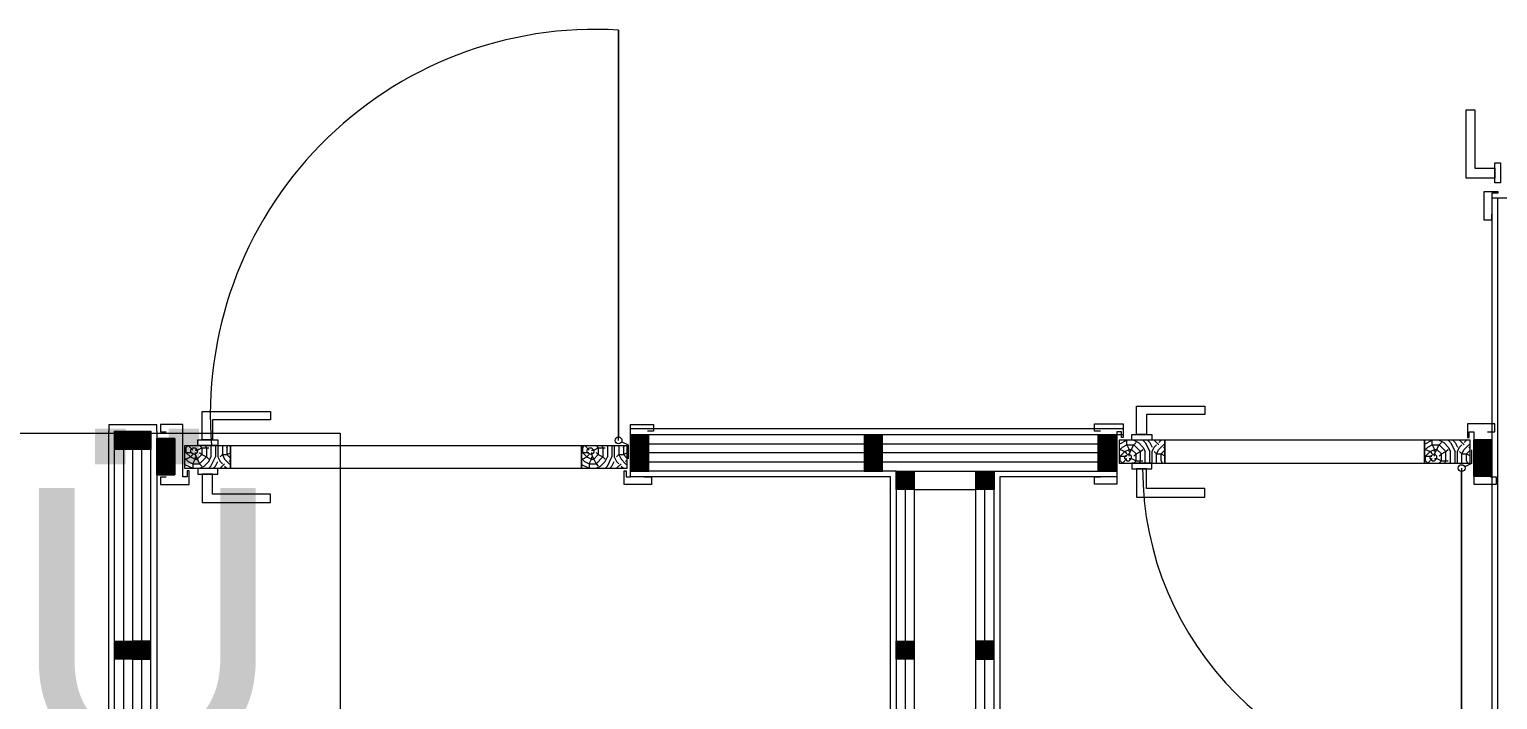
# Model space of a CAD drawing. Extents: x -9058 to 11890, y 0 to 4205.
# Drawn here: x 3387.6 to 3709.8, y 3561.5 to 3708.5 of the extents above; entities that cross this region are included whole.
import ezdxf
from ezdxf.enums import TextEntityAlignment as Align

# ---------------------------------------------------------------- set-up
doc = ezdxf.new("R2010")
doc.units = 0
doc.header["$MEASUREMENT"] = 0
doc.layers.get('0').update_dxf_attribs({"color": 9, "lineweight": 9})
for name, color, linetype, lineweight in [('10', 9, 'Continuous', 9), ('40A', 9, 'Continuous', 9), ('M-TEFRIS2-015', 129, 'Continuous', 9), ('M-TEFRIS2-015 @ 20', 129, 'Continuous', 9)]:
    doc.layers.add(name, color=color, linetype=linetype, lineweight=lineweight)
doc.styles.add('Arial', font='arial.ttf', dxfattribs={"height": 2.5})
doc.styles.add('MuuM_TEXT-STANDART', font='ARIALN.TTF')

# ---------------------------------------------------------------- blocks, each defined once
blk = doc.blocks.new('p-kapı kolu')
for points in [[(2.2, 0), (2.2, -1.25), (-2.2, -1.25), (-2.2, 0), (2.2, 0)], [(1.225, -1.25), (1.225, -7.5), (-13.775, -7.5), (-13.775, -5.625), (-1.025, -5.625), (-1.025, -5.625), (-1.025, -1.25), (1.225, -1.25)]]:
    blk.add_lwpolyline(points)
blk = doc.blocks.new('0a_roomno2')
blk.add_lwpolyline([(30, -16), (0, -16), (0, 0), (30, 0)], close=True)
blk.add_lwpolyline([(0, 0), (30, 0)])
at = {"layer": '40A'}
blk.add_lwpolyline([(0, 0), (30, 0)], dxfattribs=at)
at = {"style": 'Arial'}
blk.add_attdef('ODANO', (0, 1.505), '', height=3, dxfattribs=at)
blk.add_attdef('MEKANADI', text='', height=3, dxfattribs=at).set_placement((0.525, -4.75), align=Align.BOTTOM_LEFT)
at = {"style": 'MuuM_TEXT-STANDART', "width": 0.6}
for tag, p in [('YER01', (15, -7)), ('TAVAN01', (20.625, -7)), ('DUVAR01', (26.25, -7)), ('YER02', (15, -10.375)), ('TAVAN02', (20.625, -10.375)), ('DUVAR02', (26.25, -10.375)), ('YER03', (15, -13.75)), ('TAVAN03', (20.625, -13.75)), ('DUVAR03', (26.25, -13.75))]:
    blk.add_attdef(tag, text='', height=2.25, dxfattribs=at).set_placement(p, align=Align.MIDDLE_CENTER)
at = {"style": 'MuuM_TEXT-STANDART'}
blk.add_attdef('M2', text='', height=2.25, dxfattribs=at).set_placement((1.323, -7.805), align=Align.MIDDLE_LEFT)
at = {"style": 'MuuM_TEXT-STANDART', "width": 0.6}
blk.add_attdef('TEMIZTAVANYUKSEKLIGI', text='', height=2.25, dxfattribs=at).set_placement((2.7, -13.162), align=Align.MIDDLE_LEFT)
blk = doc.blocks.new('*U650')
at = {"layer": 'M-TEFRIS2-015 @ 20'}
ref = blk.add_blockref('0a_roomno2', (2855.81, 3619.96), dxfattribs=dict(at, xscale=20, yscale=20, zscale=20))
ref.add_attrib('MEKANADI', 'YANGIN HOLÜ', dxfattribs={"layer": '0', "height": 60, "style": 'Arial'}).set_placement((2866.31, 3529.96), align=Align.BOTTOM_LEFT)
blk = doc.blocks.new('p-profil-birim')
h = blk.add_hatch(color=255)
h.dxf.hatch_style = 1
h.paths.add_polyline_path([(0, 0), (10, 0), (10, 10), (0, 10)])
blk.add_lwpolyline([(0, 0), (10, 0), (10, 10), (0, 10)], close=True)
at = {"layer": '10'}
for points in [[(0, 10), (10, 10), (10, 0), (0, 0)], [(0, 10), (10, 10), (10, 0), (0, 0)], [(0, 0), (10, 0), (10, 10), (0, 10)], [(0.5, 9.5), (9.5, 9.5), (9.5, 0.5), (0.5, 0.5)]]:
    blk.add_lwpolyline(points, close=True, dxfattribs=at)
blk = doc.blocks.new('prf-10x10')
h = blk.add_hatch(color=255)
h.dxf.hatch_style = 1
h.paths.add_polyline_path([(-5, -5), (5, -5), (5, 5), (-5, 5)])
at = {"layer": '10'}
blk.add_lwpolyline([(-5, -5), (5, -5), (5, 5), (-5, 5)], close=True, dxfattribs=at)

msp = doc.modelspace()

# ---------------------------------------------------------------- hatches: boundary and pattern name
at = {"layer": 'M-TEFRIS2-015'}
h = msp.add_hatch(color=256, dxfattribs=at)
h.dxf.hatch_style = 1
h.paths.add_polyline_path([(3523.56, 3615.62), (3523.56, 3619.62), (3519.56, 3619.62), (3519.56, 3615.62)])
h = msp.add_hatch(color=256, dxfattribs=at)
h.dxf.hatch_style = 1
h.paths.add_polyline_path([(3574.81, 3615.62), (3574.81, 3619.62), (3570.81, 3619.62), (3570.81, 3615.62)])
h = msp.add_hatch(color=256, dxfattribs=at)
h.dxf.hatch_style = 1
h.paths.add_polyline_path([(3626.06, 3615.62), (3626.06, 3619.62), (3622.06, 3619.62), (3622.06, 3615.62)])
h = msp.add_hatch(dxfattribs=at)
h.set_pattern_fill('LOGEND', color=256, scale=10, style=0)
h.set_pattern_definition([(90, (513.46, -95537.097), (10, 10), [3, -7]), (90, (513.96, -95537.097), (10, 10), [3, -7]), (90, (514.96, -95536.597), (10, 10), [2, -8]), (90, (515.96, -95536.097), (10, 10), [1.5, -8.5]), (90, (516.96, -95536.097), (10, 10), [1, -9]), (90, (517.96, -95538.597), (10, 10), [0.5, -2.5, 0.5, -6.5]), (90, (518.46, -95537.097), (10, 10), [0.5, -4, 1.5, -4]), (90, (518.96, -95535.097), (10, 10), [0.5, -0.5, 0.5, -8.5]), (90, (519.46, -95535.597), (10, 10), [0.5, -9.5]), (90, (520.46, -95536.097), (10, 10), [1.5, -8.5]), (90, (521.46, -95536.097), (10, 10), [2, -8]), (90, (522.46, -95536.597), (10, 10), [2.5, -3, 0.5, -4]), (360, (516.46, -95540.597), (10, -10), [0.5, -1, 2.5, -6]), (360, (517.46, -95540.097), (10, -10), [0.5, -0.5, 1.5, -7.5]), (360, (521.46, -95539.597), (10, -10), [1, -9]), (360, (517.46, -95539.097), (10, -10), [2, -3, 0.5, -4.5]), (360, (522.96, -95538.597), (10, -10), [0.5, -9.5]), (360, (517.96, -95538.097), (10, -10), [1.5, -8.5]), (360, (518.46, -95537.097), (10, -10), [1, -9]), (360, (518.46, -95536.097), (10, -10), [0.5, -1.5, 1.5, -6.5]), (360, (518.96, -95535.597), (10, -10), [0.5, -9.5]), (360, (516.96, -95535.097), (10, -10), [1.4, -8.6]), (360, (514.96, -95534.597), (10, -10), [1, -9]), (360, (518.96, -95533.597), (10, -10), [0.5, -9.5]), (360, (518.46, -95532.597), (10, -10), [1.5, -8.5]), (360, (518.46, -95531.597), (10, -10), [1.5, -8.5]), (45, (514.46, -95533.0975), (10, -1e-15), [0.7071, -0.7071, 0.7071, -12.0208356]), (45, (516.96, -95535.0975), (10, -1e-15), [1.4142, -12.7279356]), (45, (521.96, -95539.0975), (10, -1e-15), [1.4142, -12.7279356]), (45, (519.46, -95537.0975), (10, -1e-15), [1.4142, -12.7279356]), (45, (517.46, -95536.5975), (10, -1e-15), [1.4142, -12.7279356]), (45, (515.46, -95533.5975), (10, -1e-15), [1.4142, -12.7279356]), (45, (515.96, -95534.5975), (10, -1e-15), [2.12132, -12.0208156]), (45, (520.46, -95537.5975), (10, -1e-15), [0.7071, -13.4350356]), (45, (521.46, -95538.0975), (10, -1e-15), [0.7071, -13.4350356]), (45, (521.46, -95534.0975), (10, -1e-15), [0.7071, -13.4350356]), (45, (516.46, -95538.0975), (10, -1e-15), [0.7071, -13.4350356]), (45, (519.96, -95532.5975), (10, -1e-15), [0.7071, -13.4350356]), (45, (518.96, -95536.0975), (10, -1e-15), [0.7071, -13.4350356]), (45, (519.96, -95535.0975), (10, -1e-15), [0.7071, -13.4350356]), (315, (517.96, -95535.5975), (-1e-15, -10), [0.7071, -0.7071, 2.12132, -10.6066156]), (315, (517.96, -95534.0975), (-1e-15, -10), [0.7071, -13.4350356]), (315, (514.46, -95534.0975), (-1e-15, -10), [0.7071, -13.4350356]), (315, (516.96, -95536.0975), (-1e-15, -10), [0.7071, -13.4350356]), (315, (518.96, -95534.5975), (-1e-15, -10), [0.7071, -13.4350356]), (315, (516.46, -95537.0975), (-1e-15, -10), [0.7071, -13.4350356]), (315, (516.46, -95533.0975), (-1e-15, -10), [0.7071, -13.4350356]), (315, (513.46, -95540.0975), (-1e-15, -10), [0.7071, -13.4350356]), (315, (513.96, -95539.5975), (-1e-15, -10), [1.4142, -12.7279356]), (315, (514.46, -95539.0975), (-1e-15, -10), [1.4142, -12.7279356]), (315, (514.46, -95538.0975), (-1e-15, -10), [1.4142, -12.7279356]), (315, (515.46, -95537.5975), (-1e-15, -10), [1.4142, -12.7279356]), (315, (519.46, -95533.5975), (-1e-15, -10), [1.4142, -12.7279356]), (315, (514.46, -95531.5975), (-1e-15, -10), [1.4142, -12.7279356]), (315, (522.46, -95531.0975), (-1e-15, -10), [1.4142, -12.7279356]), (315, (521.46, -95531.0975), (-1e-15, -10), [1.4142, -12.7279356]), (315, (520.96, -95532.0975), (-1e-15, -10), [1.4142, -12.7279356]), (315, (520.96, -95539.0975), (-1e-15, -10), [2.12132, -12.0208156]), (315, (519.96, -95532.5975), (-1e-15, -10), [2.12132, -12.0208156]), (63.434949, (522.96, -95538.0975), (4e-09, 10), [1.118, -21.2426798]), (63.434949, (517.96, -95538.0975), (4e-09, 10), [1.118, -21.2426798]), (63.434949, (520.96, -95537.0975), (4e-09, 10), [1.118, -21.2426798]), (63.434949, (513.96, -95534.0975), (4e-09, 10), [1.118, -21.2426798]), (63.434949, (514.96, -95534.5975), (4e-09, 10), [1.118, -21.2426798]), (63.434949, (516.96, -95537.5975), (4e-09, 10), [1.118, -21.2426798]), (63.434949, (521.96, -95537.5975), (4e-09, 10), [1.118, -21.2426798]), (63.434949, (518.96, -95534.5975), (4e-09, 10), [2.236, -20.1246798]), (26.565051, (520.46, -95534.5975), (10, 5e-10), [1.118, -21.2426798]), (26.565051, (517.46, -95533.0975), (10, 5e-10), [1.118, -21.2426798]), (26.565051, (519.46, -95538.0975), (10, 5e-10), [1.118, -21.2426798]), (26.565051, (519.96, -95540.0975), (10, 5e-10), [1.118, -21.2426798]), (26.565051, (517.96, -95534.0975), (10, 5e-10), [1.118, -21.2426798]), (26.565051, (517.96, -95535.0975), (10, 5e-10), [1.118, -21.2426798]), (26.565051, (519.46, -95539.0975), (10, 5e-10), [2.236, -20.1246798]), (26.565051, (515.96, -95531.5975), (10, 5e-10), [2.236, -20.1246798]), (26.565051, (516.46, -95532.5975), (10, 5e-10), [2.236, -20.1246798]), (333.434949, (514.96, -95540.5975), (10, -4e-09), [1.118, -21.2426798]), (333.434949, (520.46, -95540.5975), (10, -4e-09), [1.118, -21.2426798]), (333.434949, (513.46, -95538.5975), (10, -4e-09), [1.118, -21.2426798]), (333.434949, (522.46, -95539.5975), (10, -4e-09), [1.118, -21.2426798]), (333.434949, (516.46, -95538.5975), (10, -4e-09), [1.118, -21.2426798]), (333.434949, (517.46, -95536.5975), (10, -4e-09), [1.118, -21.2426798]), (333.434949, (519.46, -95535.5975), (10, -4e-09), [1.118, -21.2426798]), (333.434949, (515.46, -95540.0975), (10.0000016, 3.21e-06), [1.118, -21.2426798]), (333.434949, (516.96, -95537.5975), (10, -4e-09), [1.118, -21.2426798]), (333.434949, (515.96, -95534.5975), (10, -4e-09), [1.118, -21.2426798]), (333.434949, (516.96, -95533.5975), (10, -4e-09), [1.118, -21.2426798]), (333.434949, (519.96, -95531.5975), (10, -4e-09), [1.118, -21.2426798]), (333.434949, (522.96, -95539.0975), (10, -4e-09), [1.118, -21.2426798]), (333.434949, (522.46, -95540.5975), (10, -4e-09), [2.236, -20.1246798]), (333.434949, (515.46, -95539.0975), (10, -4e-09), [2.236, -20.1246798]), (296.565051, (513.96, -95540.5975), (5e-10, -10), [1.118, -21.2426798]), (296.565051, (513.46, -95532.0975), (5e-10, -10), [1.118, -21.2426798]), (296.565051, (518.46, -95532.5975), (5e-10, -10), [1.118, -21.2426798]), (296.565051, (514.96, -95536.5975), (5e-10, -10), [1.118, -21.2426798]), (296.565051, (513.96, -95537.0975), (5e-10, -10), [1.118, -21.2426798]), (296.565051, (515.96, -95536.0975), (5e-10, -10), [1.118, -21.2426798]), (296.565051, (521.96, -95533.0975), (5e-10, -10), [1.118, -21.2426798]), (296.565051, (522.46, -95532.0975), (5e-10, -10), [2.236, -20.1246798])])
h.paths.add_polyline_path([(3636.76, 3618.41), (3636.76, 3613.41), (3626.76, 3613.41), (3626.76, 3618.41)])
h = msp.add_hatch(dxfattribs=at)
h.set_pattern_fill('LOGEND', color=256, scale=10, style=0)
h.set_pattern_definition([(90, (590.46, -95547.097), (10, 10), [3, -7]), (90, (590.96, -95547.097), (10, 10), [3, -7]), (90, (591.96, -95546.597), (10, 10), [2, -8]), (90, (592.96, -95546.097), (10, 10), [1.5, -8.5]), (90, (593.96, -95546.097), (10, 10), [1, -9]), (90, (594.96, -95548.597), (10, 10), [0.5, -2.5, 0.5, -6.5]), (90, (595.46, -95547.097), (10, 10), [0.5, -4, 1.5, -4]), (90, (595.96, -95545.097), (10, 10), [0.5, -0.5, 0.5, -8.5]), (90, (596.46, -95545.597), (10, 10), [0.5, -9.5]), (90, (597.46, -95546.097), (10, 10), [1.5, -8.5]), (90, (598.46, -95546.097), (10, 10), [2, -8]), (90, (599.46, -95546.597), (10, 10), [2.5, -3, 0.5, -4]), (360, (593.46, -95550.597), (10, -10), [0.5, -1, 2.5, -6]), (360, (594.46, -95550.097), (10, -10), [0.5, -0.5, 1.5, -7.5]), (360, (598.46, -95549.597), (10, -10), [1, -9]), (360, (594.46, -95549.097), (10, -10), [2, -3, 0.5, -4.5]), (360, (599.96, -95548.597), (10, -10), [0.5, -9.5]), (360, (594.96, -95548.097), (10, -10), [1.5, -8.5]), (360, (595.46, -95547.097), (10, -10), [1, -9]), (360, (595.46, -95546.097), (10, -10), [0.5, -1.5, 1.5, -6.5]), (360, (595.96, -95545.597), (10, -10), [0.5, -9.5]), (360, (593.96, -95545.097), (10, -10), [1.4, -8.6]), (360, (591.96, -95544.597), (10, -10), [1, -9]), (360, (595.96, -95543.597), (10, -10), [0.5, -9.5]), (360, (595.46, -95542.597), (10, -10), [1.5, -8.5]), (360, (595.46, -95541.597), (10, -10), [1.5, -8.5]), (45, (591.46, -95543.0975), (10, -1e-15), [0.7071, -0.7071, 0.7071, -12.0208356]), (45, (593.96, -95545.0975), (10, -1e-15), [1.4142, -12.7279356]), (45, (598.96, -95549.0975), (10, -1e-15), [1.4142, -12.7279356]), (45, (596.46, -95547.0975), (10, -1e-15), [1.4142, -12.7279356]), (45, (594.46, -95546.5975), (10, -1e-15), [1.4142, -12.7279356]), (45, (592.46, -95543.5975), (10, -1e-15), [1.4142, -12.7279356]), (45, (592.96, -95544.5975), (10, -1e-15), [2.12132, -12.0208156]), (45, (597.46, -95547.5975), (10, -1e-15), [0.7071, -13.4350356]), (45, (598.46, -95548.0975), (10, -1e-15), [0.7071, -13.4350356]), (45, (598.46, -95544.0975), (10, -1e-15), [0.7071, -13.4350356]), (45, (593.46, -95548.0975), (10, -1e-15), [0.7071, -13.4350356]), (45, (596.96, -95542.5975), (10, -1e-15), [0.7071, -13.4350356]), (45, (595.96, -95546.0975), (10, -1e-15), [0.7071, -13.4350356]), (45, (596.96, -95545.0975), (10, -1e-15), [0.7071, -13.4350356]), (315, (594.96, -95545.5975), (-1e-15, -10), [0.7071, -0.7071, 2.12132, -10.6066156]), (315, (594.96, -95544.0975), (-1e-15, -10), [0.7071, -13.4350356]), (315, (591.46, -95544.0975), (-1e-15, -10), [0.7071, -13.4350356]), (315, (593.96, -95546.0975), (-1e-15, -10), [0.7071, -13.4350356]), (315, (595.96, -95544.5975), (-1e-15, -10), [0.7071, -13.4350356]), (315, (593.46, -95547.0975), (-1e-15, -10), [0.7071, -13.4350356]), (315, (593.46, -95543.0975), (-1e-15, -10), [0.7071, -13.4350356]), (315, (590.46, -95550.0975), (-1e-15, -10), [0.7071, -13.4350356]), (315, (590.96, -95549.5975), (-1e-15, -10), [1.4142, -12.7279356]), (315, (591.46, -95549.0975), (-1e-15, -10), [1.4142, -12.7279356]), (315, (591.46, -95548.0975), (-1e-15, -10), [1.4142, -12.7279356]), (315, (592.46, -95547.5975), (-1e-15, -10), [1.4142, -12.7279356]), (315, (596.46, -95543.5975), (-1e-15, -10), [1.4142, -12.7279356]), (315, (591.46, -95541.5975), (-1e-15, -10), [1.4142, -12.7279356]), (315, (599.46, -95541.0975), (-1e-15, -10), [1.4142, -12.7279356]), (315, (598.46, -95541.0975), (-1e-15, -10), [1.4142, -12.7279356]), (315, (597.96, -95542.0975), (-1e-15, -10), [1.4142, -12.7279356]), (315, (597.96, -95549.0975), (-1e-15, -10), [2.12132, -12.0208156]), (315, (596.96, -95542.5975), (-1e-15, -10), [2.12132, -12.0208156]), (63.434949, (599.96, -95548.0975), (4e-09, 10), [1.118, -21.2426798]), (63.434949, (594.96, -95548.0975), (4e-09, 10), [1.118, -21.2426798]), (63.434949, (597.96, -95547.0975), (4e-09, 10), [1.118, -21.2426798]), (63.434949, (590.96, -95544.0975), (4e-09, 10), [1.118, -21.2426798]), (63.434949, (591.96, -95544.5975), (4e-09, 10), [1.118, -21.2426798]), (63.434949, (593.96, -95547.5975), (4e-09, 10), [1.118, -21.2426798]), (63.434949, (598.96, -95547.5975), (4e-09, 10), [1.118, -21.2426798]), (63.434949, (595.96, -95544.5975), (4e-09, 10), [2.236, -20.1246798]), (26.565051, (597.46, -95544.5975), (10, 5e-10), [1.118, -21.2426798]), (26.565051, (594.46, -95543.0975), (10, 5e-10), [1.118, -21.2426798]), (26.565051, (596.46, -95548.0975), (10, 5e-10), [1.118, -21.2426798]), (26.565051, (596.96, -95550.0975), (10, 5e-10), [1.118, -21.2426798]), (26.565051, (594.96, -95544.0975), (10, 5e-10), [1.118, -21.2426798]), (26.565051, (594.96, -95545.0975), (10, 5e-10), [1.118, -21.2426798]), (26.565051, (596.46, -95549.0975), (10, 5e-10), [2.236, -20.1246798]), (26.565051, (592.96, -95541.5975), (10, 5e-10), [2.236, -20.1246798]), (26.565051, (593.46, -95542.5975), (10, 5e-10), [2.236, -20.1246798]), (333.434949, (591.96, -95550.5975), (10, -4e-09), [1.118, -21.2426798]), (333.434949, (597.46, -95550.5975), (10, -4e-09), [1.118, -21.2426798]), (333.434949, (590.46, -95548.5975), (10, -4e-09), [1.118, -21.2426798]), (333.434949, (599.46, -95549.5975), (10, -4e-09), [1.118, -21.2426798]), (333.434949, (593.46, -95548.5975), (10, -4e-09), [1.118, -21.2426798]), (333.434949, (594.46, -95546.5975), (10, -4e-09), [1.118, -21.2426798]), (333.434949, (596.46, -95545.5975), (10, -4e-09), [1.118, -21.2426798]), (333.434949, (592.46, -95550.0975), (10.0000016, 3.21e-06), [1.118, -21.2426798]), (333.434949, (593.96, -95547.5975), (10, -4e-09), [1.118, -21.2426798]), (333.434949, (592.96, -95544.5975), (10, -4e-09), [1.118, -21.2426798]), (333.434949, (593.96, -95543.5975), (10, -4e-09), [1.118, -21.2426798]), (333.434949, (596.96, -95541.5975), (10, -4e-09), [1.118, -21.2426798]), (333.434949, (599.96, -95549.0975), (10, -4e-09), [1.118, -21.2426798]), (333.434949, (599.46, -95550.5975), (10, -4e-09), [2.236, -20.1246798]), (333.434949, (592.46, -95549.0975), (10, -4e-09), [2.236, -20.1246798]), (296.565051, (590.96, -95550.5975), (5e-10, -10), [1.118, -21.2426798]), (296.565051, (590.46, -95542.0975), (5e-10, -10), [1.118, -21.2426798]), (296.565051, (595.46, -95542.5975), (5e-10, -10), [1.118, -21.2426798]), (296.565051, (591.96, -95546.5975), (5e-10, -10), [1.118, -21.2426798]), (296.565051, (590.96, -95547.0975), (5e-10, -10), [1.118, -21.2426798]), (296.565051, (592.96, -95546.0975), (5e-10, -10), [1.118, -21.2426798]), (296.565051, (598.96, -95543.0975), (5e-10, -10), [1.118, -21.2426798]), (296.565051, (599.46, -95542.0975), (5e-10, -10), [2.236, -20.1246798])])
h.paths.add_polyline_path([(3703.76, 3618.41), (3703.76, 3613.41), (3693.76, 3613.41), (3693.76, 3618.41)])
h = msp.add_hatch(color=256, dxfattribs=at)
h.dxf.hatch_style = 1
h.paths.add_polyline_path([(3704.56, 3618.52), (3704.56, 3614.52), (3708.56, 3614.52), (3708.56, 3618.52)])
h = msp.add_hatch(dxfattribs=at)
h.set_pattern_fill('LOGEND', color=256, scale=10, angle=-90, style=0)
h.set_pattern_definition([(270, (318.46, 102777.744), (10, -10), [3, -7]), (270, (318.96, 102777.744), (10, -10), [3, -7]), (270, (319.96, 102777.244), (10, -10), [2, -8]), (270, (320.96, 102776.744), (10, -10), [1.5, -8.5]), (270, (321.96, 102776.744), (10, -10), [1, -9]), (270, (322.96, 102779.244), (10, -10), [0.5, -2.5, 0.5, -6.5]), (270, (323.46, 102777.744), (10, -10), [0.5, -4, 1.5, -4]), (270, (323.96, 102775.744), (10, -10), [0.5, -0.5, 0.5, -8.5]), (270, (324.46, 102776.244), (10, -10), [0.5, -9.5]), (270, (325.46, 102776.744), (10, -10), [1.5, -8.5]), (270, (326.46, 102776.744), (10, -10), [2, -8]), (270, (327.46, 102777.244), (10, -10), [2.5, -3, 0.5, -4]), (360, (321.46, 102781.244), (10, 10), [0.5, -1, 2.5, -6]), (360, (322.46, 102780.744), (10, 10), [0.5, -0.5, 1.5, -7.5]), (360, (326.46, 102780.244), (10, 10), [1, -9]), (360, (322.46, 102779.744), (10, 10), [2, -3, 0.5, -4.5]), (360, (327.96, 102779.244), (10, 10), [0.5, -9.5]), (360, (322.96, 102778.744), (10, 10), [1.5, -8.5]), (360, (323.46, 102777.744), (10, 10), [1, -9]), (360, (323.46, 102776.744), (10, 10), [0.5, -1.5, 1.5, -6.5]), (360, (323.96, 102776.244), (10, 10), [0.5, -9.5]), (360, (321.96, 102775.744), (10, 10), [1.4, -8.6]), (360, (319.96, 102775.244), (10, 10), [1, -9]), (360, (323.96, 102774.244), (10, 10), [0.5, -9.5]), (360, (323.46, 102773.244), (10, 10), [1.5, -8.5]), (360, (323.46, 102772.244), (10, 10), [1.5, -8.5]), (315, (319.46, 102773.744), (10, -3e-15), [0.7071, -0.7071, 0.7071, -12.0208356]), (315, (321.96, 102775.744), (10, -3e-15), [1.4142, -12.7279356]), (315, (326.96, 102779.744), (10, -3e-15), [1.4142, -12.7279356]), (315, (324.46, 102777.744), (10, -3e-15), [1.4142, -12.7279356]), (315, (322.46, 102777.244), (10, -3e-15), [1.4142, -12.7279356]), (315, (320.46, 102774.244), (10, -3e-15), [1.4142, -12.7279356]), (315, (320.96, 102775.244), (10, -3e-15), [2.12132, -12.0208156]), (315, (325.46, 102778.244), (10, -3e-15), [0.7071, -13.4350356]), (315, (326.46, 102778.744), (10, -3e-15), [0.7071, -13.4350356]), (315, (326.46, 102774.744), (10, -3e-15), [0.7071, -13.4350356]), (315, (321.46, 102778.744), (10, -3e-15), [0.7071, -13.4350356]), (315, (324.96, 102773.244), (10, -3e-15), [0.7071, -13.4350356]), (315, (323.96, 102776.744), (10, -3e-15), [0.7071, -13.4350356]), (315, (324.96, 102775.744), (10, -3e-15), [0.7071, -13.4350356]), (45, (322.96, 102776.244), (3e-15, 10), [0.7071, -0.7071, 2.12132, -10.6066156]), (45, (322.96, 102774.744), (3e-15, 10), [0.7071, -13.4350356]), (45, (319.46, 102774.744), (3e-15, 10), [0.7071, -13.4350356]), (45, (321.96, 102776.744), (3e-15, 10), [0.7071, -13.4350356]), (45, (323.96, 102775.244), (3e-15, 10), [0.7071, -13.4350356]), (45, (321.46, 102777.744), (3e-15, 10), [0.7071, -13.4350356]), (45, (321.46, 102773.744), (3e-15, 10), [0.7071, -13.4350356]), (45, (318.46, 102780.744), (3e-15, 10), [0.7071, -13.4350356]), (45, (318.96, 102780.244), (3e-15, 10), [1.4142, -12.7279356]), (45, (319.46, 102779.744), (3e-15, 10), [1.4142, -12.7279356]), (45, (319.46, 102778.744), (3e-15, 10), [1.4142, -12.7279356]), (45, (320.46, 102778.244), (3e-15, 10), [1.4142, -12.7279356]), (45, (324.46, 102774.244), (3e-15, 10), [1.4142, -12.7279356]), (45, (319.46, 102772.244), (3e-15, 10), [1.4142, -12.7279356]), (45, (327.46, 102771.744), (3e-15, 10), [1.4142, -12.7279356]), (45, (326.46, 102771.744), (3e-15, 10), [1.4142, -12.7279356]), (45, (325.96, 102772.744), (3e-15, 10), [1.4142, -12.7279356]), (45, (325.96, 102779.744), (3e-15, 10), [2.12132, -12.0208156]), (45, (324.96, 102773.244), (3e-15, 10), [2.12132, -12.0208156]), (296.565051, (327.96, 102778.7437), (4e-09, -10), [1.118, -21.2426798]), (296.565051, (322.96, 102778.7437), (4e-09, -10), [1.118, -21.2426798]), (296.565051, (325.96, 102777.7437), (4e-09, -10), [1.118, -21.2426798]), (296.565051, (318.96, 102774.7437), (4e-09, -10), [1.118, -21.2426798]), (296.565051, (319.96, 102775.2437), (4e-09, -10), [1.118, -21.2426798]), (296.565051, (321.96, 102778.2437), (4e-09, -10), [1.118, -21.2426798]), (296.565051, (326.96, 102778.2437), (4e-09, -10), [1.118, -21.2426798]), (296.565051, (323.96, 102775.2437), (4e-09, -10), [2.236, -20.1246798]), (333.434949, (325.46, 102775.2437), (10, -5e-10), [1.118, -21.2426798]), (333.434949, (322.46, 102773.7437), (10, -5e-10), [1.118, -21.2426798]), (333.434949, (324.46, 102778.7437), (10, -5e-10), [1.118, -21.2426798]), (333.434949, (324.96, 102780.7437), (10, -5e-10), [1.118, -21.2426798]), (333.434949, (322.96, 102774.7437), (10, -5e-10), [1.118, -21.2426798]), (333.434949, (322.96, 102775.7437), (10, -5e-10), [1.118, -21.2426798]), (333.434949, (324.46, 102779.7437), (10, -5e-10), [2.236, -20.1246798]), (333.434949, (320.96, 102772.2437), (10, -5e-10), [2.236, -20.1246798]), (333.434949, (321.46, 102773.2437), (10, -5e-10), [2.236, -20.1246798]), (26.565051, (319.96, 102781.2437), (10, 4e-09), [1.118, -21.2426798]), (26.565051, (325.46, 102781.2437), (10, 4e-09), [1.118, -21.2426798]), (26.565051, (318.46, 102779.2437), (10, 4e-09), [1.118, -21.2426798]), (26.565051, (327.46, 102780.2437), (10, 4e-09), [1.118, -21.2426798]), (26.565051, (321.46, 102779.2437), (10, 4e-09), [1.118, -21.2426798]), (26.565051, (322.46, 102777.2437), (10, 4e-09), [1.118, -21.2426798]), (26.565051, (324.46, 102776.2437), (10, 4e-09), [1.118, -21.2426798]), (26.565051, (320.46, 102780.7437), (10.0000016, -3.21e-06), [1.118, -21.2426798]), (26.565051, (321.96, 102778.2437), (10, 4e-09), [1.118, -21.2426798]), (26.565051, (320.96, 102775.2437), (10, 4e-09), [1.118, -21.2426798]), (26.565051, (321.96, 102774.2437), (10, 4e-09), [1.118, -21.2426798]), (26.565051, (324.96, 102772.2437), (10, 4e-09), [1.118, -21.2426798]), (26.565051, (327.96, 102779.7437), (10, 4e-09), [1.118, -21.2426798]), (26.565051, (327.46, 102781.2437), (10, 4e-09), [2.236, -20.1246798]), (26.565051, (320.46, 102779.7437), (10, 4e-09), [2.236, -20.1246798]), (63.434949, (318.96, 102781.2437), (5e-10, 10), [1.118, -21.2426798]), (63.434949, (318.46, 102772.7437), (5e-10, 10), [1.118, -21.2426798]), (63.434949, (323.46, 102773.2437), (5e-10, 10), [1.118, -21.2426798]), (63.434949, (319.96, 102777.2437), (5e-10, 10), [1.118, -21.2426798]), (63.434949, (318.96, 102777.7437), (5e-10, 10), [1.118, -21.2426798]), (63.434949, (320.96, 102776.7437), (5e-10, 10), [1.118, -21.2426798]), (63.434949, (326.96, 102773.7437), (5e-10, 10), [1.118, -21.2426798]), (63.434949, (327.46, 102772.7437), (5e-10, 10), [2.236, -20.1246798])])
h.paths.add_polyline_path([(3431.76, 3612.23), (3431.76, 3617.23), (3421.76, 3617.23), (3421.76, 3612.23)])
h = msp.add_hatch(dxfattribs=at)
h.set_pattern_fill('LOGEND', color=256, scale=10, angle=-90, style=0)
h.set_pattern_definition([(270, (405.46, 102777.744), (10, -10), [3, -7]), (270, (405.96, 102777.744), (10, -10), [3, -7]), (270, (406.96, 102777.244), (10, -10), [2, -8]), (270, (407.96, 102776.744), (10, -10), [1.5, -8.5]), (270, (408.96, 102776.744), (10, -10), [1, -9]), (270, (409.96, 102779.244), (10, -10), [0.5, -2.5, 0.5, -6.5]), (270, (410.46, 102777.744), (10, -10), [0.5, -4, 1.5, -4]), (270, (410.96, 102775.744), (10, -10), [0.5, -0.5, 0.5, -8.5]), (270, (411.46, 102776.244), (10, -10), [0.5, -9.5]), (270, (412.46, 102776.744), (10, -10), [1.5, -8.5]), (270, (413.46, 102776.744), (10, -10), [2, -8]), (270, (414.46, 102777.244), (10, -10), [2.5, -3, 0.5, -4]), (360, (408.46, 102781.244), (10, 10), [0.5, -1, 2.5, -6]), (360, (409.46, 102780.744), (10, 10), [0.5, -0.5, 1.5, -7.5]), (360, (413.46, 102780.244), (10, 10), [1, -9]), (360, (409.46, 102779.744), (10, 10), [2, -3, 0.5, -4.5]), (360, (414.96, 102779.244), (10, 10), [0.5, -9.5]), (360, (409.96, 102778.744), (10, 10), [1.5, -8.5]), (360, (410.46, 102777.744), (10, 10), [1, -9]), (360, (410.46, 102776.744), (10, 10), [0.5, -1.5, 1.5, -6.5]), (360, (410.96, 102776.244), (10, 10), [0.5, -9.5]), (360, (408.96, 102775.744), (10, 10), [1.4, -8.6]), (360, (406.96, 102775.244), (10, 10), [1, -9]), (360, (410.96, 102774.244), (10, 10), [0.5, -9.5]), (360, (410.46, 102773.244), (10, 10), [1.5, -8.5]), (360, (410.46, 102772.244), (10, 10), [1.5, -8.5]), (315, (406.46, 102773.744), (10, -3e-15), [0.7071, -0.7071, 0.7071, -12.0208356]), (315, (408.96, 102775.744), (10, -3e-15), [1.4142, -12.7279356]), (315, (413.96, 102779.744), (10, -3e-15), [1.4142, -12.7279356]), (315, (411.46, 102777.744), (10, -3e-15), [1.4142, -12.7279356]), (315, (409.46, 102777.244), (10, -3e-15), [1.4142, -12.7279356]), (315, (407.46, 102774.244), (10, -3e-15), [1.4142, -12.7279356]), (315, (407.96, 102775.244), (10, -3e-15), [2.12132, -12.0208156]), (315, (412.46, 102778.244), (10, -3e-15), [0.7071, -13.4350356]), (315, (413.46, 102778.744), (10, -3e-15), [0.7071, -13.4350356]), (315, (413.46, 102774.744), (10, -3e-15), [0.7071, -13.4350356]), (315, (408.46, 102778.744), (10, -3e-15), [0.7071, -13.4350356]), (315, (411.96, 102773.244), (10, -3e-15), [0.7071, -13.4350356]), (315, (410.96, 102776.744), (10, -3e-15), [0.7071, -13.4350356]), (315, (411.96, 102775.744), (10, -3e-15), [0.7071, -13.4350356]), (45, (409.96, 102776.244), (3e-15, 10), [0.7071, -0.7071, 2.12132, -10.6066156]), (45, (409.96, 102774.744), (3e-15, 10), [0.7071, -13.4350356]), (45, (406.46, 102774.744), (3e-15, 10), [0.7071, -13.4350356]), (45, (408.96, 102776.744), (3e-15, 10), [0.7071, -13.4350356]), (45, (410.96, 102775.244), (3e-15, 10), [0.7071, -13.4350356]), (45, (408.46, 102777.744), (3e-15, 10), [0.7071, -13.4350356]), (45, (408.46, 102773.744), (3e-15, 10), [0.7071, -13.4350356]), (45, (405.46, 102780.744), (3e-15, 10), [0.7071, -13.4350356]), (45, (405.96, 102780.244), (3e-15, 10), [1.4142, -12.7279356]), (45, (406.46, 102779.744), (3e-15, 10), [1.4142, -12.7279356]), (45, (406.46, 102778.744), (3e-15, 10), [1.4142, -12.7279356]), (45, (407.46, 102778.244), (3e-15, 10), [1.4142, -12.7279356]), (45, (411.46, 102774.244), (3e-15, 10), [1.4142, -12.7279356]), (45, (406.46, 102772.244), (3e-15, 10), [1.4142, -12.7279356]), (45, (414.46, 102771.744), (3e-15, 10), [1.4142, -12.7279356]), (45, (413.46, 102771.744), (3e-15, 10), [1.4142, -12.7279356]), (45, (412.96, 102772.744), (3e-15, 10), [1.4142, -12.7279356]), (45, (412.96, 102779.744), (3e-15, 10), [2.12132, -12.0208156]), (45, (411.96, 102773.244), (3e-15, 10), [2.12132, -12.0208156]), (296.565051, (414.96, 102778.7437), (4e-09, -10), [1.118, -21.2426798]), (296.565051, (409.96, 102778.7437), (4e-09, -10), [1.118, -21.2426798]), (296.565051, (412.96, 102777.7437), (4e-09, -10), [1.118, -21.2426798]), (296.565051, (405.96, 102774.7437), (4e-09, -10), [1.118, -21.2426798]), (296.565051, (406.96, 102775.2437), (4e-09, -10), [1.118, -21.2426798]), (296.565051, (408.96, 102778.2437), (4e-09, -10), [1.118, -21.2426798]), (296.565051, (413.96, 102778.2437), (4e-09, -10), [1.118, -21.2426798]), (296.565051, (410.96, 102775.2437), (4e-09, -10), [2.236, -20.1246798]), (333.434949, (412.46, 102775.2437), (10, -5e-10), [1.118, -21.2426798]), (333.434949, (409.46, 102773.7437), (10, -5e-10), [1.118, -21.2426798]), (333.434949, (411.46, 102778.7437), (10, -5e-10), [1.118, -21.2426798]), (333.434949, (411.96, 102780.7437), (10, -5e-10), [1.118, -21.2426798]), (333.434949, (409.96, 102774.7437), (10, -5e-10), [1.118, -21.2426798]), (333.434949, (409.96, 102775.7437), (10, -5e-10), [1.118, -21.2426798]), (333.434949, (411.46, 102779.7437), (10, -5e-10), [2.236, -20.1246798]), (333.434949, (407.96, 102772.2437), (10, -5e-10), [2.236, -20.1246798]), (333.434949, (408.46, 102773.2437), (10, -5e-10), [2.236, -20.1246798]), (26.565051, (406.96, 102781.2437), (10, 4e-09), [1.118, -21.2426798]), (26.565051, (412.46, 102781.2437), (10, 4e-09), [1.118, -21.2426798]), (26.565051, (405.46, 102779.2437), (10, 4e-09), [1.118, -21.2426798]), (26.565051, (414.46, 102780.2437), (10, 4e-09), [1.118, -21.2426798]), (26.565051, (408.46, 102779.2437), (10, 4e-09), [1.118, -21.2426798]), (26.565051, (409.46, 102777.2437), (10, 4e-09), [1.118, -21.2426798]), (26.565051, (411.46, 102776.2437), (10, 4e-09), [1.118, -21.2426798]), (26.565051, (407.46, 102780.7437), (10.0000016, -3.21e-06), [1.118, -21.2426798]), (26.565051, (408.96, 102778.2437), (10, 4e-09), [1.118, -21.2426798]), (26.565051, (407.96, 102775.2437), (10, 4e-09), [1.118, -21.2426798]), (26.565051, (408.96, 102774.2437), (10, 4e-09), [1.118, -21.2426798]), (26.565051, (411.96, 102772.2437), (10, 4e-09), [1.118, -21.2426798]), (26.565051, (414.96, 102779.7437), (10, 4e-09), [1.118, -21.2426798]), (26.565051, (414.46, 102781.2437), (10, 4e-09), [2.236, -20.1246798]), (26.565051, (407.46, 102779.7437), (10, 4e-09), [2.236, -20.1246798]), (63.434949, (405.96, 102781.2437), (5e-10, 10), [1.118, -21.2426798]), (63.434949, (405.46, 102772.7437), (5e-10, 10), [1.118, -21.2426798]), (63.434949, (410.46, 102773.2437), (5e-10, 10), [1.118, -21.2426798]), (63.434949, (406.96, 102777.2437), (5e-10, 10), [1.118, -21.2426798]), (63.434949, (405.96, 102777.7437), (5e-10, 10), [1.118, -21.2426798]), (63.434949, (407.96, 102776.7437), (5e-10, 10), [1.118, -21.2426798]), (63.434949, (413.96, 102773.7437), (5e-10, 10), [1.118, -21.2426798]), (63.434949, (414.46, 102772.7437), (5e-10, 10), [2.236, -20.1246798])])
h.paths.add_polyline_path([(3518.76, 3612.23), (3518.76, 3617.23), (3508.76, 3617.23), (3508.76, 3612.23)])
h = msp.add_hatch(color=256, dxfattribs=at)
h.dxf.hatch_style = 1
h.paths.add_polyline_path([(3523.56, 3611.62), (3523.56, 3615.62), (3519.56, 3615.62), (3519.56, 3611.62)])
h = msp.add_hatch(color=256, dxfattribs=at)
h.dxf.hatch_style = 1
h.paths.add_polyline_path([(3574.81, 3611.62), (3574.81, 3615.62), (3570.81, 3615.62), (3570.81, 3611.62)])
h = msp.add_hatch(color=256, dxfattribs=at)
h.dxf.hatch_style = 1
h.paths.add_polyline_path([(3626.06, 3611.62), (3626.06, 3615.62), (3622.06, 3615.62), (3622.06, 3611.62)])
h = msp.add_hatch(color=256, dxfattribs=at)
h.dxf.hatch_style = 1
h.paths.add_polyline_path([(3704.56, 3614.52), (3704.56, 3610.52), (3708.56, 3610.52), (3708.56, 3614.52)])
h = msp.add_hatch(color=256, dxfattribs=at)
h.dxf.hatch_style = 1
h.paths.add_polyline_path([(3581.81, 3607.62), (3577.81, 3607.62), (3577.81, 3611.62), (3581.81, 3611.62)])
h = msp.add_hatch(color=256, dxfattribs=at)
h.dxf.hatch_style = 1
h.paths.add_polyline_path([(3599.31, 3607.62), (3595.31, 3607.62), (3595.31, 3611.62), (3599.31, 3611.62)])
h = msp.add_hatch(color=256, dxfattribs=at)
h.dxf.hatch_style = 1
h.paths.add_polyline_path([(3406.31, 3574.37), (3406.31, 3570.37), (3410.31, 3570.37), (3410.31, 3574.37)])
h = msp.add_hatch(color=256, dxfattribs=at)
h.dxf.hatch_style = 1
h.paths.add_polyline_path([(3410.31, 3574.37), (3410.31, 3570.37), (3414.31, 3570.37), (3414.31, 3574.37)])
h = msp.add_hatch(color=256, dxfattribs=at)
h.dxf.hatch_style = 1
h.paths.add_polyline_path([(3577.81, 3574.37), (3577.81, 3570.37), (3581.81, 3570.37), (3581.81, 3574.37)])
h = msp.add_hatch(color=256, dxfattribs=at)
h.dxf.hatch_style = 1
h.paths.add_polyline_path([(3595.31, 3574.37), (3595.31, 3570.37), (3599.31, 3570.37), (3599.31, 3574.37)])

# ---------------------------------------------------------------- linework, layer by layer
for p, q in [((3708.56, 3671.57), (3708.56, 3390.57)), ((3709.81, 3671.57), (3709.81, 3390.57)), ((3627.66, 3620.87), (3519.56, 3620.87)), ((3627.66, 3619.62), (3519.56, 3619.62)), ((3523.56, 3619.62), (3519.56, 3619.62)), ((3519.56, 3619.62), (3519.56, 3615.62)), ((3523.56, 3615.62), (3523.56, 3619.62)), ((3574.81, 3619.62), (3570.81, 3619.62)), ((3570.81, 3619.62), (3570.81, 3615.62)), ((3574.81, 3615.62), (3574.81, 3619.62)), ((3626.06, 3619.62), (3622.06, 3619.62)), ((3622.06, 3619.62), (3622.06, 3615.62)), ((3626.06, 3615.62), (3626.06, 3619.62)), ((3704.56, 3618.52), (3708.56, 3618.52)), ((3708.56, 3618.52), (3704.56, 3618.52)), ((3704.56, 3618.52), (3708.56, 3618.52)), ((3708.56, 3618.52), (3704.56, 3618.52)), ((3704.56, 3614.52), (3704.56, 3618.52)), ((3704.56, 3618.52), (3704.56, 3614.52)), ((3704.56, 3614.52), (3704.56, 3618.52)), ((3704.56, 3618.52), (3704.56, 3614.52)), ((3704.76, 3618.32), (3708.36, 3618.32)), ((3704.76, 3614.72), (3704.76, 3618.32)), ((3708.36, 3618.32), (3708.36, 3614.72)), ((3708.56, 3618.52), (3708.56, 3614.52)), ((3708.56, 3614.52), (3708.56, 3618.52)), ((3708.56, 3618.52), (3708.56, 3614.52)), ((3708.56, 3614.52), (3708.56, 3618.52)), ((3519.56, 3617.62), (3626.06, 3617.62)), ((3626.06, 3615.62), (3519.56, 3615.62)), ((3626.06, 3615.62), (3519.56, 3615.62)), ((3519.56, 3615.62), (3523.56, 3615.62)), ((3523.56, 3615.62), (3519.56, 3615.62)), ((3519.56, 3615.62), (3519.56, 3611.62)), ((3523.56, 3611.62), (3523.56, 3615.62)), ((3570.81, 3615.62), (3574.81, 3615.62)), ((3574.81, 3615.62), (3570.81, 3615.62)), ((3570.81, 3615.62), (3570.81, 3611.62)), ((3574.81, 3611.62), (3574.81, 3615.62)), ((3622.06, 3615.62), (3626.06, 3615.62)), ((3626.06, 3615.62), (3622.06, 3615.62)), ((3622.06, 3615.62), (3622.06, 3611.62)), ((3626.06, 3611.62), (3626.06, 3615.62)), ((3626.26, 3613.62), (3519.56, 3613.62)), ((3704.56, 3614.52), (3708.56, 3614.52)), ((3708.56, 3614.52), (3704.56, 3614.52)), ((3704.56, 3614.52), (3708.56, 3614.52)), ((3708.56, 3614.52), (3704.56, 3614.52)), ((3704.56, 3610.52), (3704.56, 3614.52)), ((3704.56, 3614.52), (3704.56, 3610.52)), ((3704.56, 3610.52), (3704.56, 3614.52)), ((3704.56, 3614.52), (3704.56, 3610.52)), ((3708.56, 3614.52), (3704.56, 3614.52)), ((3704.56, 3614.52), (3708.56, 3614.52)), ((3708.56, 3614.52), (3704.56, 3614.52)), ((3704.56, 3614.52), (3708.56, 3614.52)), ((3708.36, 3614.72), (3704.76, 3614.72)), ((3704.76, 3614.32), (3708.36, 3614.32)), ((3704.76, 3610.72), (3704.76, 3614.32)), ((3708.36, 3614.32), (3708.36, 3610.72)), ((3708.56, 3614.52), (3708.56, 3610.52)), ((3708.56, 3610.52), (3708.56, 3614.52)), ((3708.56, 3614.52), (3708.56, 3610.52)), ((3708.56, 3610.52), (3708.56, 3614.52)), ((3577.81, 3611.62), (3519.56, 3611.62)), ((3519.56, 3611.62), (3523.56, 3611.62)), ((3576.56, 3610.37), (3519.56, 3610.37)), ((3570.81, 3611.62), (3574.81, 3611.62)), ((3576.56, 3390.37), (3576.56, 3610.37)), ((3577.81, 3607.62), (3577.81, 3611.62)), ((3577.81, 3611.62), (3581.81, 3611.62)), ((3577.81, 3611.37), (3577.81, 3389.12)), ((3579.81, 3611.37), (3579.81, 3394.37)), ((3581.81, 3611.62), (3581.81, 3607.62)), ((3581.81, 3611.62), (3581.81, 3389.12)), ((3581.81, 3611.62), (3595.31, 3611.62)), ((3595.31, 3389.12), (3595.31, 3611.62)), ((3595.31, 3607.62), (3595.31, 3611.62)), ((3595.31, 3611.62), (3599.31, 3611.62)), ((3597.31, 3394.37), (3597.31, 3611.37)), ((3599.31, 3389.12), (3599.31, 3611.62)), ((3599.31, 3611.62), (3626.26, 3611.62)), ((3599.31, 3611.62), (3599.31, 3607.62)), ((3626.26, 3610.37), (3600.56, 3610.37)), ((3600.56, 3610.37), (3600.56, 3390.37)), ((3622.06, 3611.62), (3626.06, 3611.62)), ((3708.56, 3610.52), (3704.56, 3610.52)), ((3704.56, 3610.52), (3708.56, 3610.52)), ((3708.56, 3610.52), (3704.56, 3610.52)), ((3704.56, 3610.52), (3708.56, 3610.52)), ((3708.36, 3610.72), (3704.76, 3610.72)), ((3581.81, 3607.62), (3577.81, 3607.62)), ((3581.81, 3607.62), (3595.31, 3607.62)), ((3599.31, 3607.62), (3595.31, 3607.62)), ((3577.81, 3570.37), (3577.81, 3574.37)), ((3577.81, 3574.37), (3581.81, 3574.37)), ((3581.81, 3574.37), (3581.81, 3570.37)), ((3595.31, 3574.37), (3595.31, 3570.37)), ((3599.31, 3574.37), (3595.31, 3574.37)), ((3599.31, 3570.37), (3599.31, 3574.37)), ((3581.81, 3570.37), (3577.81, 3570.37)), ((3595.31, 3570.37), (3599.31, 3570.37))]:
    msp.add_line(p, q, dxfattribs=at)
for points in [[(3516.91, 3618.36), (3516.91, 3708.36)], [(3516.91, 3708.36), (3516.91, 3619.11)], [(3708.46, 3667.97), (3708.46, 3666.67), (3706.86, 3666.67), (3706.86, 3672.97), (3709.86, 3672.97), (3709.86, 3672.57), (3708.56, 3672.57), (3708.56, 3671.57), (3720.06, 3671.57), (3720.06, 3666.67), (3718.46, 3666.67), (3718.46, 3667.97)], [(3415.56, 3620.37), (3415.56, 3621.77), (3405.06, 3621.77), (3405.06, 3620.37)], [(3417.66, 3610.27), (3416.36, 3610.27), (3416.36, 3608.67), (3422.66, 3608.67), (3422.66, 3611.67), (3422.26, 3611.67), (3422.26, 3610.37), (3421.26, 3610.37), (3421.26, 3621.87), (3416.36, 3621.87), (3416.36, 3620.27), (3417.66, 3620.27)], [(3522.56, 3610.37), (3524.16, 3610.37), (3524.16, 3608.67), (3518.16, 3608.67), (3518.16, 3611.67), (3518.56, 3611.67), (3518.56, 3610.37), (3519.56, 3610.37), (3519.56, 3621.87), (3524.56, 3621.87), (3524.56, 3620.37), (3523.26, 3620.37)], [(3622.66, 3620.37), (3621.36, 3620.37), (3621.36, 3621.97), (3627.66, 3621.97), (3627.66, 3618.97), (3627.26, 3618.97), (3627.26, 3620.27), (3626.26, 3620.27), (3626.26, 3608.77), (3621.36, 3608.77), (3621.36, 3610.37), (3622.66, 3610.37)], [(3707.56, 3620.27), (3709.16, 3620.27), (3709.16, 3621.97), (3703.16, 3621.97), (3703.16, 3618.97), (3703.56, 3618.97), (3703.56, 3620.27), (3704.56, 3620.27), (3704.56, 3608.77), (3709.56, 3608.77), (3709.56, 3610.27), (3708.26, 3610.27)], [(3405.06, 3390.37), (3405.06, 3620.37)], [(3406.31, 3620.37), (3414.31, 3620.37)], [(3406.31, 3390.37), (3406.31, 3620.37)], [(3408.31, 3620.37), (3408.31, 3394.37)], [(3410.31, 3390.37), (3410.31, 3620.37)], [(3410.31, 3390.37), (3410.31, 3620.37)], [(3412.31, 3394.37), (3412.31, 3620.37)], [(3414.31, 3390.37), (3414.31, 3620.37)], [(3415.56, 3620.37), (3415.56, 3390.37)], [(3519.06, 3614.36), (3519.06, 3617.36), (3517.59, 3618.04)], [(3704.06, 3616.29), (3704.06, 3613.29), (3702.59, 3612.6)], [(3701.91, 3612.29), (3701.91, 3542.29)], [(3701.91, 3542.29), (3701.91, 3611.54)], [(3701.91, 3542.29), (3701.91, 3611.54)], [(3406.31, 3570.37), (3406.31, 3574.37), (3410.31, 3574.37), (3410.31, 3570.37), (3406.31, 3570.37)], [(3410.31, 3574.37), (3410.31, 3570.37), (3414.31, 3570.37), (3414.31, 3574.37), (3410.31, 3574.37)]]:
    msp.add_lwpolyline(points, dxfattribs=at)
for points in [[(3636.76, 3618.41), (3626.76, 3618.41), (3626.76, 3613.41), (3636.76, 3613.41)], [(3636.76, 3618.41), (3636.76, 3613.41), (3693.76, 3613.41), (3693.76, 3618.41)], [(3703.76, 3618.41), (3693.76, 3618.41), (3693.76, 3613.41), (3703.76, 3613.41)], [(3431.76, 3612.23), (3421.76, 3612.23), (3421.76, 3617.23), (3431.76, 3617.23)], [(3431.76, 3612.23), (3431.76, 3617.23), (3508.76, 3617.23), (3508.76, 3612.23)], [(3518.76, 3612.23), (3508.76, 3612.23), (3508.76, 3617.23), (3518.76, 3617.23)]]:
    msp.add_lwpolyline(points, close=True, dxfattribs=at)
for centre in [(3516.91, 3618.36), (3701.91, 3612.29)]:
    msp.add_circle(centre, 0.75, dxfattribs=at)
for centre, radius, start, end in [((3511.83, 3624.02), 84.5, 86.5543, 184.6054), ((3701.91, 3612.29), 70, 180.0002, 269.9998)]:
    msp.add_arc(centre, radius, start, end, dxfattribs=at)

# ---------------------------------------------------------------- block references
at = {"layer": 'M-TEFRIS2-015', "color": 6}
msp.add_blockref('*U650', (0, 0), dxfattribs=at)
at = {"layer": 'M-TEFRIS2-015'}
for p, rotation in [((3710.42, 3677.07), 270), ((3631.76, 3618.41), 180)]:
    msp.add_blockref('p-kapı kolu', p, dxfattribs=dict(at, rotation=rotation))
at = {"layer": 'M-TEFRIS2-015', "extrusion": (0, 0, -1), "xscale": -1, "zscale": -1, "rotation": 180}
msp.add_blockref('p-kapı kolu', (-3426.76, 3617.23), dxfattribs=at)
at = {"layer": 'M-TEFRIS2-015', "extrusion": (0, 0, -1), "xscale": 0.4, "yscale": 0.4, "zscale": -1}
for p in [(-3408.31, 3618.37), (-3412.31, 3618.37)]:
    msp.add_blockref('prf-10x10', p, dxfattribs=at)
at = {"layer": 'M-TEFRIS2-015', "xscale": 0.4, "yscale": 0.4, "rotation": 270}
for p in [(3415.56, 3618.79), (3415.56, 3614.79)]:
    msp.add_blockref('p-profil-birim', p, dxfattribs=at)
at = {"layer": 'M-TEFRIS2-015', "xscale": -1}
msp.add_blockref('p-kapı kolu', (3426.76, 3612.23), dxfattribs=at)
at = {"layer": 'M-TEFRIS2-015', "extrusion": (0, 0, -1), "zscale": -1}
msp.add_blockref('p-kapı kolu', (-3631.76, 3613.41), dxfattribs=at)

doc.saveas('drawing.dxf')
